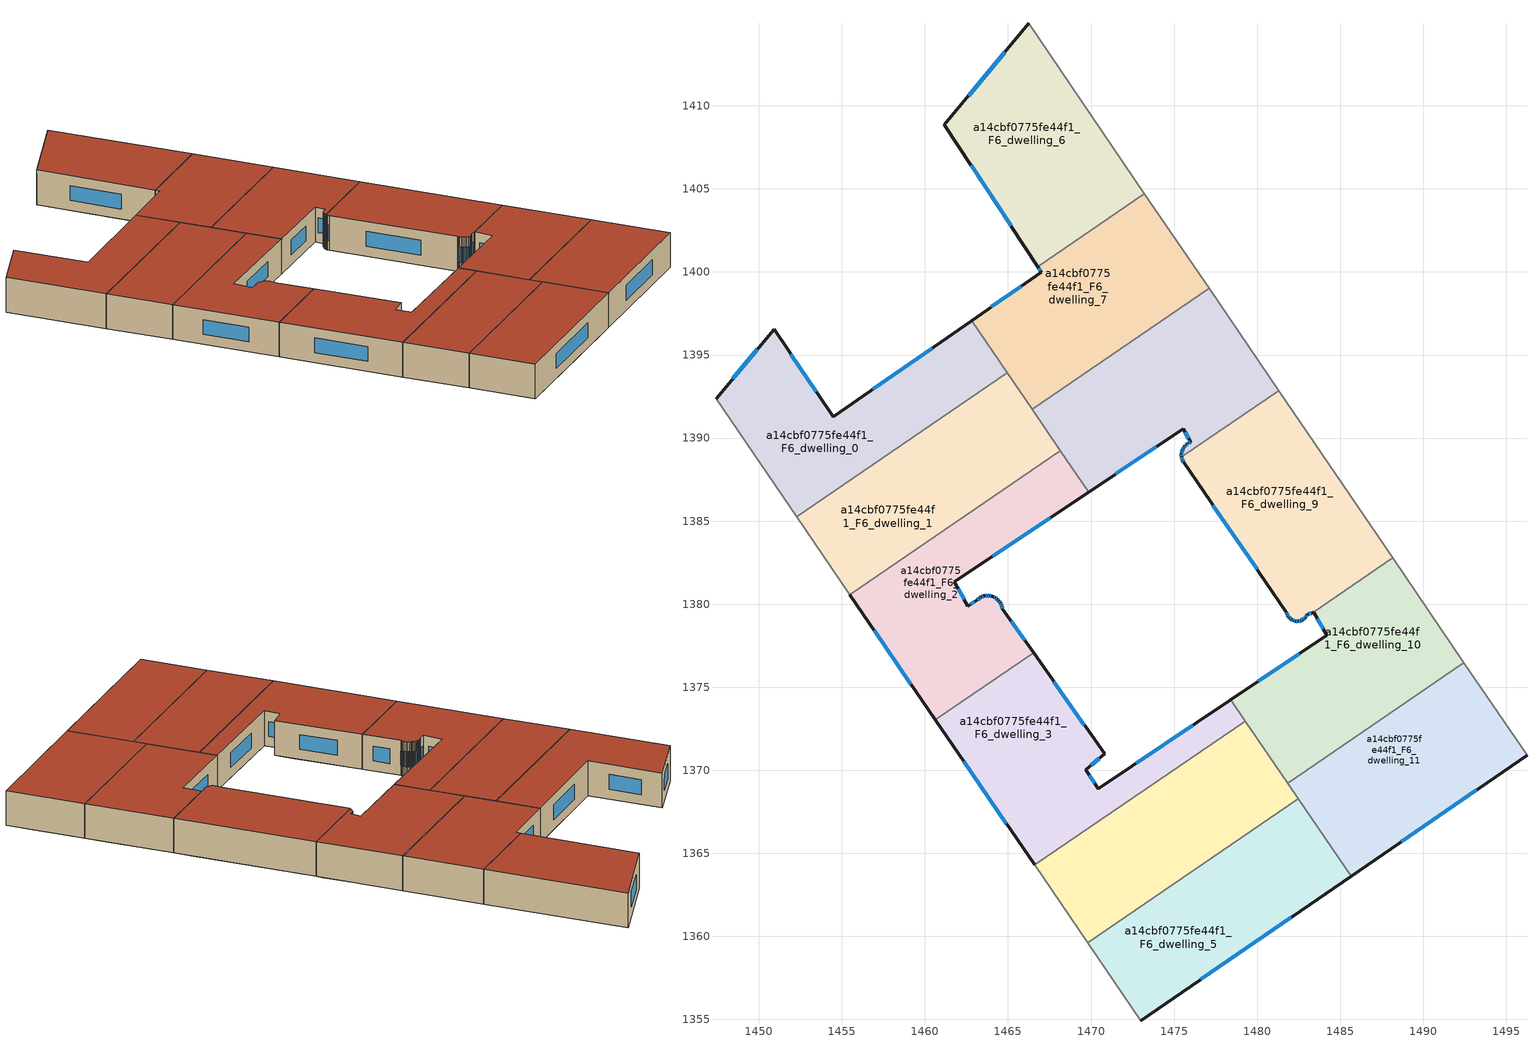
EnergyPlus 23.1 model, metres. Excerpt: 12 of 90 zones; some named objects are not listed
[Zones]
a14cbf0775fe44f1_F6_dwelling_0
 floor to a14cbf0775fe44f1_F5_dwelling_2 (EU_floor_Construction): 1460.62,1395.54 1462.75,1392.42 1452.27,1385.26 1447.42,1392.36 1450.92,1396.55 1454.49,1391.28 z18
 floor to a14cbf0775fe44f1_F5_dwelling_1 (EU_floor_Construction): 1462.8,1397.06 1464.95,1393.92 1462.75,1392.42 1460.62,1395.54 z18
 wall outside (EU_wall_Construction): 1462.8,1397.06 1454.49,1391.28 1450.92,1396.55 1447.42,1392.36 z18:21
 wall to a14cbf0775fe44f1_F6_dwelling_1 (EU_wall_Construction): 1452.27,1385.26 1464.95,1393.92 z18:21
 wall adiabatic (EU_wall_Construction): 1447.42,1392.36 1452.27,1385.26 z18:21
 wall to a14cbf0775fe44f1_F6_dwelling_7 (EU_wall_Construction): 1464.95,1393.92 1462.8,1397.06 z18:21
 window (EU_Window_Construction): 1449.92,1395.35 1448.42,1393.56 / 1453.47,1392.79 1451.94,1395.05 / 1460.43,1395.41 1456.86,1392.93 z18.86:20.14
 roof outside (EU_roof_Construction): 1464.95,1393.92 1462.8,1397.06 1454.49,1391.28 1450.92,1396.55 1447.42,1392.36 1452.27,1385.26 z21
a14cbf0775fe44f1_F6_dwelling_1
 floor to a14cbf0775fe44f1_F5_dwelling_5 (EU_floor_Construction): 1460.06,1389.97 1462.97,1385.71 1455.47,1380.58 1452.56,1384.84 z18
 floor to a14cbf0775fe44f1_F5_dwelling_2 (EU_floor_Construction): 1462.75,1392.42 1463.03,1392 1452.56,1384.84 1452.27,1385.26 z18
 floor to a14cbf0775fe44f1_F5_dwelling_4 (EU_floor_Construction): 1464.22,1392.82 1467.13,1388.55 1462.97,1385.71 1460.06,1389.97 z18
 floor to a14cbf0775fe44f1_F5_dwelling_1 (EU_floor_Construction): 1464.95,1393.92 1465.23,1393.51 1463.03,1392 1462.75,1392.42 z18
 floor to a14cbf0775fe44f1_F5_dwelling_3 (EU_floor_Construction): 1465.23,1393.51 1468.14,1389.24 1467.13,1388.55 1464.22,1392.82 z18
 wall to a14cbf0775fe44f1_F6_dwelling_2 (EU_wall_Construction): 1455.47,1380.58 1468.15,1389.25 z18:21
 wall adiabatic (EU_wall_Construction): 1452.27,1385.26 1455.47,1380.58 z18:21
 wall to a14cbf0775fe44f1_F6_dwelling_8 (EU_wall_Construction): 1468.15,1389.25 1466.45,1391.73 z18:21
 wall to a14cbf0775fe44f1_F6_dwelling_7 (EU_wall_Construction): 1466.45,1391.73 1464.95,1393.92 z18:21
 roof outside (EU_roof_Construction): 1468.15,1389.25 1464.95,1393.92 1452.27,1385.26 1455.47,1380.58 z21
a14cbf0775fe44f1_F6_dwelling_10
 floor to a14cbf0775fe44f1_F5_dwelling_8 (EU_floor_Construction): 1488.15,1382.78 1491.45,1377.93 1480.84,1370.67 1478.4,1374.24 1484.2,1378.13 1483.39,1379.52 1483.34,1379.5 z18
 floor to a14cbf0775fe44f1_F5_dwelling_10 (EU_floor_Construction): 1491.45,1377.93 1492.44,1376.48 1481.83,1369.22 1480.84,1370.67 z18
 wall outside (EU_wall_Construction): 1483.34,1379.5 1483.39,1379.52 1484.2,1378.13 1478.4,1374.24 z18:21
 wall adiabatic (EU_wall_Construction): 1492.44,1376.48 1488.15,1382.78 z18:21
 wall to a14cbf0775fe44f1_F6_dwelling_11 (EU_wall_Construction): 1481.83,1369.22 1492.44,1376.48 z18:21
 wall to a14cbf0775fe44f1_F6_dwelling_9 (EU_wall_Construction): 1488.15,1382.78 1483.34,1379.5 z18:21
 wall to a14cbf0775fe44f1_F6_dwelling_4 (EU_wall_Construction): 1479.27,1372.97 1481.83,1369.22 z18:21
 wall to a14cbf0775fe44f1_F6_dwelling_3 (EU_wall_Construction): 1478.4,1374.24 1479.27,1372.97 z18:21
 window (EU_Window_Construction): 1482.54,1377.02 1480.06,1375.35 / 1483.62,1379.12 1483.97,1378.53 z18.86:20.14
 roof outside (EU_roof_Construction): 1492.44,1376.48 1488.15,1382.78 1483.34,1379.5 1483.39,1379.52 1484.2,1378.13 1478.4,1374.24 1481.83,1369.22 z21
a14cbf0775fe44f1_F6_dwelling_11
 floor to a14cbf0775fe44f1_F5_dwelling_10 (EU_floor_Construction): 1492.44,1376.48 1494.66,1373.22 1484.05,1365.97 1481.83,1369.22 z18
 floor to a14cbf0775fe44f1_F5_dwelling_11 (EU_floor_Construction): 1494.66,1373.22 1496.24,1370.89 1485.65,1363.63 1484.05,1365.97 z18
 wall outside (EU_wall_Construction): 1485.66,1363.62 1496.24,1370.89 z18:21
 wall adiabatic (EU_wall_Construction): 1496.24,1370.89 1492.44,1376.48 z18:21
 wall to a14cbf0775fe44f1_F6_dwelling_5 (EU_wall_Construction): 1482.47,1368.29 1485.66,1363.62 z18:21
 wall to a14cbf0775fe44f1_F6_dwelling_4 (EU_wall_Construction): 1481.83,1369.23 1482.47,1368.29 z18:21
 window (EU_Window_Construction): 1488.68,1365.7 1493.22,1368.82 z18.86:20.14
 roof outside (EU_roof_Construction): 1496.24,1370.89 1492.44,1376.48 1481.83,1369.22 1485.66,1363.62 z21
a14cbf0775fe44f1_F6_dwelling_2
 floor to a14cbf0775fe44f1_F5_dwelling_7 (EU_floor_Construction): 1464.63,1379.85 1464.66,1379.73 1466.54,1377.07 1460.63,1373.03 1458,1376.89 1462.47,1380.09 1462.59,1379.88 1463.13,1380.25 1463.27,1380.36 1463.42,1380.44 1463.55,1380.49 1463.62,1380.5 1463.75,1380.52 1463.89,1380.51 1463.99,1380.49 1464.04,1380.47 1464.13,1380.44 1464.24,1380.39 1464.37,1380.29 1464.45,1380.21 1464.54,1380.08 1464.6,1379.95 z18
 floor to a14cbf0775fe44f1_F5_dwelling_5 (EU_floor_Construction): 1462.97,1385.71 1464.64,1383.27 1461.77,1381.36 1462.47,1380.09 1458,1376.89 1455.47,1380.58 z18
 floor to a14cbf0775fe44f1_F5_dwelling_4 (EU_floor_Construction): 1468.44,1388.82 1469.85,1386.75 1464.64,1383.27 1462.97,1385.71 1467.13,1388.55 1467.43,1388.12 z18
 floor to a14cbf0775fe44f1_F5_dwelling_3 (EU_floor_Construction): 1468.14,1389.24 1468.44,1388.82 1467.43,1388.12 1467.13,1388.55 z18
 wall outside (EU_wall_Construction): 1466.54,1377.07 1464.66,1379.73 1464.63,1379.85 1464.6,1379.95 1464.54,1380.08 1464.45,1380.21 1464.37,1380.29 1464.24,1380.39 1464.13,1380.44 1464.04,1380.47 1463.99,1380.49 1463.89,1380.51 1463.75,1380.52 1463.62,1380.5 1463.55,1380.49 1463.42,1380.44 1463.27,1380.36 1463.13,1380.25 1462.59,1379.88 1461.77,1381.36 1469.85,1386.75 / 1455.47,1380.58 1460.63,1373.03 z18:21
 wall to a14cbf0775fe44f1_F6_dwelling_3 (EU_wall_Construction): 1460.63,1373.03 1466.54,1377.07 z18:21
 wall to a14cbf0775fe44f1_F6_dwelling_8 (EU_wall_Construction): 1469.85,1386.75 1468.15,1389.24 z18:21
 window (EU_Window_Construction): 1462.98,1380.14 1462.75,1379.98 / 1463.23,1380.33 1463.17,1380.28 / 1463.37,1380.42 1463.31,1380.39 / 1463.51,1380.48 1463.45,1380.46 / 1463.71,1380.51 1463.66,1380.51 / 1463.85,1380.51 1463.79,1380.52 / 1463.96,1380.5 1463.92,1380.5 / 1464.21,1380.4 1464.16,1380.43 / 1464.33,1380.32 1464.27,1380.36 / 1464.42,1380.24 1464.39,1380.27 / 1464.51,1380.12 1464.47,1380.17 / 1464.58,1379.99 1464.56,1380.04 / 1464.62,1379.88 1464.61,1379.92 / 1464.65,1379.77 1464.64,1379.82 / 1466,1377.83 1465.19,1378.97 / 1456.95,1378.43 1459.16,1375.19 / 1464.08,1382.9 1467.54,1385.21 / 1462.36,1380.3 1462.01,1380.93 z18.86:20.14
 roof outside (EU_roof_Construction): 1466.54,1377.07 1464.66,1379.73 1464.63,1379.85 1464.6,1379.95 1464.54,1380.08 1464.45,1380.21 1464.37,1380.29 1464.24,1380.39 1464.13,1380.44 1464.04,1380.47 1463.99,1380.49 1463.89,1380.51 1463.75,1380.52 1463.62,1380.5 1463.55,1380.49 1463.42,1380.44 1463.27,1380.36 1463.13,1380.25 1462.59,1379.88 1461.77,1381.36 1469.85,1386.75 1468.15,1389.25 1455.47,1380.58 1460.63,1373.03 z21
a14cbf0775fe44f1_F6_dwelling_3
 floor to a14cbf0775fe44f1_F5_dwelling_9 (EU_floor_Construction): 1477.29,1373.49 1478.17,1372.21 1466.6,1364.3 1464.05,1368.04 1470.02,1372.12 1470.83,1370.99 1469.69,1370.03 1470.44,1368.89 z18
 floor to a14cbf0775fe44f1_F5_dwelling_8 (EU_floor_Construction): 1478.4,1374.24 1479.27,1372.97 1478.17,1372.21 1477.29,1373.49 z18
 floor to a14cbf0775fe44f1_F5_dwelling_7 (EU_floor_Construction): 1466.54,1377.07 1470.02,1372.12 1464.05,1368.04 1460.63,1373.03 z18
 wall outside (EU_wall_Construction): 1478.4,1374.24 1470.44,1368.89 1469.69,1370.03 1470.83,1370.99 1466.54,1377.07 / 1460.63,1373.03 1466.6,1364.3 z18:21
 wall to a14cbf0775fe44f1_F6_dwelling_4 (EU_wall_Construction): 1466.6,1364.3 1479.27,1372.97 z18:21
 window (EU_Window_Construction): 1476.13,1372.71 1472.71,1370.42 / 1462.34,1370.54 1464.89,1366.8 / 1469.6,1372.72 1467.76,1375.33 / 1470.01,1370.3 1470.5,1370.71 / 1470.22,1369.22 1469.9,1369.7 z18.86:20.14
 roof outside (EU_roof_Construction): 1479.27,1372.97 1478.4,1374.24 1470.44,1368.89 1469.69,1370.03 1470.83,1370.99 1466.54,1377.07 1460.63,1373.03 1466.6,1364.3 z21
a14cbf0775fe44f1_F6_dwelling_4
 floor to a14cbf0775fe44f1_F5_dwelling_9 (EU_floor_Construction): 1478.17,1372.21 1479.73,1369.92 1468.16,1362.01 1466.6,1364.3 z18
 floor to a14cbf0775fe44f1_F5_dwelling_11 (EU_floor_Construction): 1479.81,1369.97 1481.44,1367.58 1477.54,1364.92 1475.91,1367.3 z18
 floor to a14cbf0775fe44f1_F5_dwelling_8 (EU_floor_Construction): 1479.27,1372.97 1480.84,1370.67 1479.73,1369.92 1478.17,1372.21 z18
 floor to a14cbf0775fe44f1_F5_dwelling_12 (EU_floor_Construction): 1475.91,1367.3 1477.54,1364.92 1469.79,1359.63 1468.16,1362.01 z18
 floor to a14cbf0775fe44f1_F5_dwelling_10 (EU_floor_Construction): 1480.84,1370.67 1482.47,1368.29 1481.44,1367.58 1479.81,1369.97 z18
 wall to a14cbf0775fe44f1_F6_dwelling_5 (EU_wall_Construction): 1469.79,1359.63 1482.47,1368.29 z18:21
 wall adiabatic (EU_wall_Construction): 1466.6,1364.3 1469.79,1359.63 z18:21
 roof outside (EU_roof_Construction): 1482.47,1368.29 1479.27,1372.97 1466.6,1364.3 1469.79,1359.63 z21
a14cbf0775fe44f1_F6_dwelling_5
 floor to a14cbf0775fe44f1_F5_dwelling_11 (EU_floor_Construction): 1484.05,1365.97 1485.65,1363.63 1480.73,1360.24 1477.54,1364.92 1481.44,1367.58 1483.02,1365.27 z18
 floor to a14cbf0775fe44f1_F5_dwelling_12 (EU_floor_Construction): 1477.54,1364.92 1480.73,1360.24 1473,1354.94 1469.79,1359.63 z18
 floor to a14cbf0775fe44f1_F5_dwelling_10 (EU_floor_Construction): 1482.47,1368.29 1484.05,1365.97 1483.02,1365.27 1481.44,1367.58 z18
 wall outside (EU_wall_Construction): 1473,1354.94 1485.66,1363.62 z18:21
 wall adiabatic (EU_wall_Construction): 1469.79,1359.63 1473,1354.94 z18:21
 window (EU_Window_Construction): 1476.62,1357.42 1482.04,1361.14 z18.86:20.14
 roof outside (EU_roof_Construction): 1485.66,1363.62 1482.47,1368.29 1469.79,1359.63 1473,1354.94 z21
a14cbf0775fe44f1_F6_dwelling_6
 floor to a14cbf0775fe44f1_F5_dwelling_0 (EU_floor_Construction): 1466.24,1414.96 1472.3,1406.06 1465.9,1401.68 1461.17,1408.87 z18
 floor to a14cbf0775fe44f1_F5_dwelling_1 (EU_floor_Construction): 1472.3,1406.06 1473.21,1404.72 1466.78,1400.33 1465.9,1401.68 z18
 wall outside (EU_wall_Construction): 1466.24,1414.96 1461.17,1408.87 1466.78,1400.33 z18:21
 wall to a14cbf0775fe44f1_F6_dwelling_7 (EU_wall_Construction): 1466.78,1400.33 1473.21,1404.72 z18:21
 wall adiabatic (EU_wall_Construction): 1473.21,1404.72 1466.24,1414.96 z18:21
 window (EU_Window_Construction): 1462.78,1406.43 1465.18,1402.77 / 1464.8,1413.22 1462.62,1410.61 z18.86:20.14
 roof outside (EU_roof_Construction): 1473.21,1404.72 1466.24,1414.96 1461.17,1408.87 1466.78,1400.33 z21
a14cbf0775fe44f1_F6_dwelling_7
 floor to a14cbf0775fe44f1_F5_dwelling_1 (EU_floor_Construction): 1473.21,1404.72 1475.89,1400.79 1465.23,1393.51 1462.8,1397.06 1467.01,1399.98 1466.78,1400.33 z18
 floor adiabatic (EU_floor_Construction): 1475.89,1400.79 1477.1,1399.01 1466.45,1391.73 1465.23,1393.51 z18
 wall outside (EU_wall_Construction): 1466.78,1400.33 1467.01,1399.98 1462.8,1397.06 z18:21
 wall to a14cbf0775fe44f1_F6_dwelling_8 (EU_wall_Construction): 1466.45,1391.73 1477.1,1399.01 z18:21
 wall adiabatic (EU_wall_Construction): 1477.1,1399.01 1473.21,1404.72 z18:21
 window (EU_Window_Construction): 1465.81,1399.15 1464.01,1397.89 / 1466.85,1400.23 1466.95,1400.08 z18.86:20.14
 roof outside (EU_roof_Construction): 1477.1,1399.01 1473.21,1404.72 1466.78,1400.33 1467.01,1399.98 1462.8,1397.06 1466.45,1391.73 z21
a14cbf0775fe44f1_F6_dwelling_8
 floor to a14cbf0775fe44f1_F5_dwelling_4 (EU_floor_Construction): 1479.09,1396.09 1480.97,1393.32 1475.93,1389.88 1475.56,1390.57 1469.85,1386.75 1468.44,1388.82 z18
 floor to a14cbf0775fe44f1_F5_dwelling_6 (EU_floor_Construction): 1480.97,1393.32 1481.29,1392.86 1475.45,1388.87 1475.44,1388.91 1475.44,1389.04 1475.46,1389.16 1475.49,1389.26 1475.55,1389.39 1475.61,1389.47 1475.69,1389.57 1475.79,1389.66 1475.89,1389.72 1475.99,1389.76 1475.93,1389.88 z18
 floor to a14cbf0775fe44f1_F5_dwelling_3 (EU_floor_Construction): 1477.1,1399.01 1479.09,1396.09 1468.44,1388.82 1466.45,1391.73 z18
 wall outside (EU_wall_Construction): 1469.85,1386.75 1475.56,1390.57 1475.99,1389.76 1475.89,1389.72 1475.79,1389.66 1475.69,1389.57 1475.61,1389.47 1475.55,1389.39 1475.49,1389.26 1475.46,1389.16 1475.44,1389.04 1475.44,1388.91 1475.45,1388.87 z18:21
 wall adiabatic (EU_wall_Construction): 1481.29,1392.86 1477.1,1399.01 z18:21
 wall to a14cbf0775fe44f1_F6_dwelling_9 (EU_wall_Construction): 1475.45,1388.87 1481.29,1392.86 z18:21
 window (EU_Window_Construction): 1475.44,1389 1475.44,1388.95 / 1475.45,1389.13 1475.45,1389.07 / 1475.48,1389.23 1475.47,1389.19 / 1475.53,1389.35 1475.51,1389.3 / 1475.59,1389.45 1475.57,1389.41 / 1475.67,1389.54 1475.63,1389.5 / 1475.76,1389.63 1475.72,1389.6 / 1475.86,1389.7 1475.82,1389.67 / 1475.96,1389.75 1475.92,1389.73 / 1475.68,1390.34 1475.87,1389.99 / 1471.48,1387.84 1473.93,1389.48 z18.86:20.14
 roof outside (EU_roof_Construction): 1475.99,1389.76 1475.89,1389.72 1475.79,1389.66 1475.69,1389.57 1475.61,1389.47 1475.55,1389.39 1475.49,1389.26 1475.46,1389.16 1475.44,1389.04 1475.44,1388.91 1475.45,1388.87 1481.29,1392.86 1477.1,1399.01 1466.45,1391.73 1469.85,1386.75 1475.56,1390.57 z21
a14cbf0775fe44f1_F6_dwelling_9
 floor to a14cbf0775fe44f1_F5_dwelling_6 (EU_floor_Construction): 1481.29,1392.86 1487.35,1383.96 1481.47,1379.95 1475.57,1388.53 1475.49,1388.67 1475.47,1388.77 1475.45,1388.87 z18
 floor to a14cbf0775fe44f1_F5_dwelling_8 (EU_floor_Construction): 1487.35,1383.96 1488.15,1382.78 1483.34,1379.5 1483.01,1379.38 1482.95,1379.26 1482.89,1379.19 1482.87,1379.17 1482.75,1379.08 1482.63,1379.01 1482.47,1378.97 1482.29,1378.99 1482.16,1379.02 1482.04,1379.08 1481.94,1379.17 1481.85,1379.29 1481.8,1379.4 1481.76,1379.51 1481.47,1379.95 z18
 wall outside (EU_wall_Construction): 1475.45,1388.87 1475.47,1388.77 1475.49,1388.67 1475.57,1388.53 1481.76,1379.51 1481.8,1379.4 1481.85,1379.29 1481.94,1379.17 1482.04,1379.08 1482.16,1379.02 1482.29,1378.99 1482.47,1378.97 1482.63,1379.01 1482.75,1379.08 1482.87,1379.17 1482.89,1379.19 1482.95,1379.26 1483.01,1379.38 1483.34,1379.5 z18:21
 wall adiabatic (EU_wall_Construction): 1488.15,1382.78 1481.29,1392.86 z18:21
 window (EU_Window_Construction): 1482.34,1378.98 1482.42,1378.98 / 1482.2,1379.01 1482.25,1379 / 1482.08,1379.07 1482.12,1379.04 / 1481.97,1379.15 1482.01,1379.11 / 1481.87,1379.25 1481.91,1379.21 / 1481.81,1379.37 1481.83,1379.32 / 1481.77,1379.48 1481.79,1379.43 / 1477.34,1385.95 1479.99,1382.09 / 1475.52,1388.63 1475.55,1388.57 / 1475.48,1388.74 1475.49,1388.7 / 1475.45,1388.84 1475.46,1388.8 / 1483.1,1379.41 1483.25,1379.46 / 1482.97,1379.3 1482.99,1379.35 / 1482.91,1379.21 1482.94,1379.24 / 1482.79,1379.1 1482.84,1379.14 / 1482.66,1379.03 1482.72,1379.06 / 1482.51,1378.98 1482.58,1379 z18.86:20.14
 roof outside (EU_roof_Construction): 1488.15,1382.78 1481.29,1392.86 1475.45,1388.87 1475.47,1388.77 1475.49,1388.67 1475.57,1388.53 1481.76,1379.51 1481.8,1379.4 1481.85,1379.29 1481.94,1379.17 1482.04,1379.08 1482.16,1379.02 1482.29,1378.99 1482.47,1378.97 1482.63,1379.01 1482.75,1379.08 1482.87,1379.17 1482.89,1379.19 1482.95,1379.26 1483.01,1379.38 1483.34,1379.5 z21
[Building]
EU S2 Campaign: North Axis=0; Terrain=City; Solar Distribution=FullExterior
[Site:Location]
Helsinki-Vantaa.AP: Latitude=60.317; Longitude=24.963; Time Zone=2; Elevation=54.6
[SizingPeriod:WeatherFileDays]
AnnualSizingPeriod: Begin Month=1; Begin Day of Month=1; End Month=12; End Day of Month=31; Day of Week for Start Day=Monday; Use Weather File Daylight Saving Period=No; Use Weather File Rain and Snow Indicators=No
[MATERIAL]
EU_InternalMass_Material: Roughness=MediumRough; Thickness=0.1; Conductivity=1; Density=1800; Specific Heat=900; Thermal Absorptance=0.9; Solar Absorptance=0.7; Visible Absorptance=0.7
[MATERIAL:NOMASS] Roughness=MediumRough; Thermal Absorptance=0.9; Solar Absorptance=0.7; Visible Absorptance=0.7
Name | Thermal Resistance
EU_wall_NoMass | 1.10183
EU_roof_NoMass; EU_floor_NoMass | 1.70606
[WINDOWMATERIAL:SIMPLEGLAZINGSYSTEM]
EU_Window_SimpleGlazing: UFactor=3.11035; Solar Heat Gain Coefficient=0.8; Visible Transmittance=0.8
[CONSTRUCTION]
EU_wall_Construction: EU_wall_NoMass
EU_roof_Construction: EU_roof_NoMass
EU_floor_Construction: EU_floor_NoMass
EU_Window_Construction: EU_Window_SimpleGlazing
EU_InternalMass_Construction: EU_InternalMass_Material
[ZONE] Type=1; Multiplier=1; Ceiling Height=autocalculate; Floor Area=autocalculate; Part of Total Floor Area=Yes
Name | Volume
a14cbf0775fe44f1_F6_dwelling_0 | 260.88
a14cbf0775fe44f1_F6_dwelling_1 | 260.906
a14cbf0775fe44f1_F6_dwelling_10 | 260.867
a14cbf0775fe44f1_F6_dwelling_11 | 260.918
a14cbf0775fe44f1_F6_dwelling_2 | 260.922
a14cbf0775fe44f1_F6_dwelling_3 | 260.888
a14cbf0775fe44f1_F6_dwelling_4 | 260.93
a14cbf0775fe44f1_F6_dwelling_5; a14cbf0775fe44f1_F6_dwelling_6 | 260.895
a14cbf0775fe44f1_F6_dwelling_7 | 260.882
a14cbf0775fe44f1_F6_dwelling_8 | 260.905
a14cbf0775fe44f1_F6_dwelling_9 | 260.902
[INTERNALMASS] Construction=EU_InternalMass_Construction
Name | Zone or ZoneList | Surface Area
a14cbf0775fe44f1_F6_dwelling_0_EU_InternalMass | a14cbf0775fe44f1_F6_dwelling_0 | 86.9595
a14cbf0775fe44f1_F6_dwelling_1_EU_InternalMass | a14cbf0775fe44f1_F6_dwelling_1 | 86.9687
a14cbf0775fe44f1_F6_dwelling_2_EU_InternalMass | a14cbf0775fe44f1_F6_dwelling_2 | 86.973
a14cbf0775fe44f1_F6_dwelling_3_EU_InternalMass | a14cbf0775fe44f1_F6_dwelling_3 | 86.9625
a14cbf0775fe44f1_F6_dwelling_4_EU_InternalMass | a14cbf0775fe44f1_F6_dwelling_4 | 86.9766
a14cbf0775fe44f1_F6_dwelling_5_EU_InternalMass | a14cbf0775fe44f1_F6_dwelling_5 | 86.9647
a14cbf0775fe44f1_F6_dwelling_6_EU_InternalMass | a14cbf0775fe44f1_F6_dwelling_6 | 86.9649
a14cbf0775fe44f1_F6_dwelling_7_EU_InternalMass | a14cbf0775fe44f1_F6_dwelling_7 | 86.9608
a14cbf0775fe44f1_F6_dwelling_8_EU_InternalMass | a14cbf0775fe44f1_F6_dwelling_8 | 86.9679
a14cbf0775fe44f1_F6_dwelling_9_EU_InternalMass | a14cbf0775fe44f1_F6_dwelling_9 | 86.9672
a14cbf0775fe44f1_F6_dwelling_10_EU_InternalMass | a14cbf0775fe44f1_F6_dwelling_10 | 86.9552
a14cbf0775fe44f1_F6_dwelling_11_EU_InternalMass | a14cbf0775fe44f1_F6_dwelling_11 | 86.9725
[OTHEREQUIPMENT] Fuel Type=Electricity; Design Level Calculation Method=Watts/Area; Power per Zone Floor Area=1; Fraction Latent=0; Fraction Radiant=0; Fraction Lost=0; Carbon Dioxide Generation Rate=0; EndUse Subcategory=EU_Step8_InternalGains
Name | Zone or ZoneList or Space or SpaceList | Schedule
EU_Step8_InternalGain_a14cbf0775fe44f1_F6_dwelling_0_f000 | a14cbf0775fe44f1_F6_dwelling_0 | EU_Step8_GainSchedule_a14cbf0775fe44f1_F6_dwelling_0_f000
EU_Step8_InternalGain_a14cbf0775fe44f1_F6_dwelling_1_f000 | a14cbf0775fe44f1_F6_dwelling_1 | EU_Step8_GainSchedule_a14cbf0775fe44f1_F6_dwelling_1_f000
EU_Step8_InternalGain_a14cbf0775fe44f1_F6_dwelling_2_f000 | a14cbf0775fe44f1_F6_dwelling_2 | EU_Step8_GainSchedule_a14cbf0775fe44f1_F6_dwelling_2_f000
EU_Step8_InternalGain_a14cbf0775fe44f1_F6_dwelling_3_f000 | a14cbf0775fe44f1_F6_dwelling_3 | EU_Step8_GainSchedule_a14cbf0775fe44f1_F6_dwelling_3_f000
EU_Step8_InternalGain_a14cbf0775fe44f1_F6_dwelling_4_f000 | a14cbf0775fe44f1_F6_dwelling_4 | EU_Step8_GainSchedule_a14cbf0775fe44f1_F6_dwelling_4_f000
EU_Step8_InternalGain_a14cbf0775fe44f1_F6_dwelling_5_f000 | a14cbf0775fe44f1_F6_dwelling_5 | EU_Step8_GainSchedule_a14cbf0775fe44f1_F6_dwelling_5_f000
EU_Step8_InternalGain_a14cbf0775fe44f1_F6_dwelling_6_f000 | a14cbf0775fe44f1_F6_dwelling_6 | EU_Step8_GainSchedule_a14cbf0775fe44f1_F6_dwelling_6_f000
EU_Step8_InternalGain_a14cbf0775fe44f1_F6_dwelling_7_f000 | a14cbf0775fe44f1_F6_dwelling_7 | EU_Step8_GainSchedule_a14cbf0775fe44f1_F6_dwelling_7_f000
EU_Step8_InternalGain_a14cbf0775fe44f1_F6_dwelling_8_f000 | a14cbf0775fe44f1_F6_dwelling_8 | EU_Step8_GainSchedule_a14cbf0775fe44f1_F6_dwelling_8_f000
EU_Step8_InternalGain_a14cbf0775fe44f1_F6_dwelling_9_f000 | a14cbf0775fe44f1_F6_dwelling_9 | EU_Step8_GainSchedule_a14cbf0775fe44f1_F6_dwelling_9_f000
EU_Step8_InternalGain_a14cbf0775fe44f1_F6_dwelling_10_f000 | a14cbf0775fe44f1_F6_dwelling_10 | EU_Step8_GainSchedule_a14cbf0775fe44f1_F6_dwelling_10_f000
EU_Step8_InternalGain_a14cbf0775fe44f1_F6_dwelling_11_f000 | a14cbf0775fe44f1_F6_dwelling_11 | EU_Step8_GainSchedule_a14cbf0775fe44f1_F6_dwelling_11_f000
[ZONEVENTILATION:DESIGNFLOWRATE] Schedule=EU_AlwaysOn; Design Flow Rate Calculation Method=AirChanges/Hour; Air Changes per Hour=0.756316; Ventilation Type=Natural; Fan Pressure Rise=0; Fan Total Efficiency=1; Constant Term Coefficient=1; Temperature Term Coefficient=0; Velocity Term Coefficient=0; Velocity Squared Term Coefficient=0; Minimum Indoor Temperature=-100; Maximum Indoor Temperature=100; Delta Temperature=-100; Minimum Outdoor Temperature=-100; Maximum Outdoor Temperature=100; Maximum Wind Speed=40
Name | Zone or ZoneList or Space or SpaceList
EU_ConstantAir_a14cbf0775fe44f1_F6_dwelling_0 | a14cbf0775fe44f1_F6_dwelling_0
EU_ConstantAir_a14cbf0775fe44f1_F6_dwelling_1 | a14cbf0775fe44f1_F6_dwelling_1
EU_ConstantAir_a14cbf0775fe44f1_F6_dwelling_2 | a14cbf0775fe44f1_F6_dwelling_2
EU_ConstantAir_a14cbf0775fe44f1_F6_dwelling_3 | a14cbf0775fe44f1_F6_dwelling_3
EU_ConstantAir_a14cbf0775fe44f1_F6_dwelling_4 | a14cbf0775fe44f1_F6_dwelling_4
EU_ConstantAir_a14cbf0775fe44f1_F6_dwelling_5 | a14cbf0775fe44f1_F6_dwelling_5
EU_ConstantAir_a14cbf0775fe44f1_F6_dwelling_6 | a14cbf0775fe44f1_F6_dwelling_6
EU_ConstantAir_a14cbf0775fe44f1_F6_dwelling_7 | a14cbf0775fe44f1_F6_dwelling_7
EU_ConstantAir_a14cbf0775fe44f1_F6_dwelling_8 | a14cbf0775fe44f1_F6_dwelling_8
EU_ConstantAir_a14cbf0775fe44f1_F6_dwelling_9 | a14cbf0775fe44f1_F6_dwelling_9
EU_ConstantAir_a14cbf0775fe44f1_F6_dwelling_10 | a14cbf0775fe44f1_F6_dwelling_10
EU_ConstantAir_a14cbf0775fe44f1_F6_dwelling_11 | a14cbf0775fe44f1_F6_dwelling_11
[HVACTEMPLATE:ZONE:IDEALLOADSAIRSYSTEM] System Availability Schedule=EU_AlwaysOn; Maximum Heating Supply Air Temperature=50; Minimum Cooling Supply Air Temperature=13; Maximum Heating Supply Air Humidity Ratio=0.0156; Minimum Cooling Supply Air Humidity Ratio=0.0077; Heating Limit=NoLimit; Cooling Limit=NoLimit; Heating Availability Schedule=EU_AlwaysOn; Cooling Availability Schedule=EU_CoolingOff; Dehumidification Control Type=ConstantSensibleHeatRatio; Cooling Sensible Heat Ratio=0.7; Dehumidification Setpoint=60; Humidification Control Type=None; Humidification Setpoint=30; Outdoor Air Method=None; Outdoor Air Flow Rate per Person=0.00944; Outdoor Air Flow Rate per Zone Floor Area=0; Outdoor Air Flow Rate per Zone=0; Demand Controlled Ventilation Type=None; Outdoor Air Economizer Type=NoEconomizer; Heat Recovery Type=None; Sensible Heat Recovery Effectiveness=0.7; Latent Heat Recovery Effectiveness=0.65
Name | Template Thermostat
a14cbf0775fe44f1_F6_dwelling_0 | EU_HeatOnly_a14cbf0775fe44f1_F6_dwelling_0
a14cbf0775fe44f1_F6_dwelling_1 | EU_HeatOnly_a14cbf0775fe44f1_F6_dwelling_1
a14cbf0775fe44f1_F6_dwelling_2 | EU_HeatOnly_a14cbf0775fe44f1_F6_dwelling_2
a14cbf0775fe44f1_F6_dwelling_3 | EU_HeatOnly_a14cbf0775fe44f1_F6_dwelling_3
a14cbf0775fe44f1_F6_dwelling_4 | EU_HeatOnly_a14cbf0775fe44f1_F6_dwelling_4
a14cbf0775fe44f1_F6_dwelling_5 | EU_HeatOnly_a14cbf0775fe44f1_F6_dwelling_5
a14cbf0775fe44f1_F6_dwelling_6 | EU_HeatOnly_a14cbf0775fe44f1_F6_dwelling_6
a14cbf0775fe44f1_F6_dwelling_7 | EU_HeatOnly_a14cbf0775fe44f1_F6_dwelling_7
a14cbf0775fe44f1_F6_dwelling_8 | EU_HeatOnly_a14cbf0775fe44f1_F6_dwelling_8
a14cbf0775fe44f1_F6_dwelling_9 | EU_HeatOnly_a14cbf0775fe44f1_F6_dwelling_9
a14cbf0775fe44f1_F6_dwelling_10 | EU_HeatOnly_a14cbf0775fe44f1_F6_dwelling_10
a14cbf0775fe44f1_F6_dwelling_11 | EU_HeatOnly_a14cbf0775fe44f1_F6_dwelling_11
[SIZING:ZONE] Zone Cooling Design Supply Air Temperature Input Method=SupplyAirTemperature; Zone Cooling Design Supply Air Temperature=13; Zone Heating Design Supply Air Temperature Input Method=SupplyAirTemperature; Zone Heating Design Supply Air Temperature=50; Zone Cooling Design Supply Air Humidity Ratio=0.008; Zone Heating Design Supply Air Humidity Ratio=0.008; Cooling Design Air Flow Method=DesignDay; Cooling Design Air Flow Rate=0; Cooling Minimum Air Flow per Zone Floor Area=0.000762; Cooling Minimum Air Flow=0; Cooling Minimum Air Flow Fraction=0.2; Heating Design Air Flow Method=DesignDay; Heating Design Air Flow Rate=0; Heating Maximum Air Flow per Zone Floor Area=0.002032; Heating Maximum Air Flow=0.141576; Heating Maximum Air Flow Fraction=0.3; Account for Dedicated Outdoor Air System=No; Dedicated Outdoor Air System Control Strategy=NeutralSupplyAir; Dedicated Outdoor Air Low Setpoint Temperature for Design=autosize; Dedicated Outdoor Air High Setpoint Temperature for Design=autosize; Zone Load Sizing Method=Sensible Load Only No Latent Load; Zone Latent Cooling Design Supply Air Humidity Ratio Input Method=HumidityRatioDifference; Zone Cooling Design Supply Air Humidity Ratio Difference=0.005; Zone Latent Heating Design Supply Air Humidity Ratio Input Method=HumidityRatioDifference; Zone Humidification Design Supply Air Humidity Ratio Difference=0.005
a14cbf0775fe44f1_F6_dwelling_0; a14cbf0775fe44f1_F6_dwelling_1; a14cbf0775fe44f1_F6_dwelling_2; a14cbf0775fe44f1_F6_dwelling_3; a14cbf0775fe44f1_F6_dwelling_4; a14cbf0775fe44f1_F6_dwelling_5; a14cbf0775fe44f1_F6_dwelling_6; a14cbf0775fe44f1_F6_dwelling_7; a14cbf0775fe44f1_F6_dwelling_8; a14cbf0775fe44f1_F6_dwelling_9; a14cbf0775fe44f1_F6_dwelling_10; a14cbf0775fe44f1_F6_dwelling_11
[SCHEDULE:CONSTANT]
Name | Hourly Value
EU_AlwaysOn | 1
EU_CoolingOff | 0
[SCHEDULE:FILE] Column Number=1; Rows to Skip at Top=0; Number of Hours of Data=8760; Column Separator=Comma; Interpolate to Timestep=No; Minutes per Item=60; Adjust Schedule for Daylight Savings=Yes
Name | File
EU_Step8_GainSchedule_a14cbf0775fe44f1_F6_dwelling_0_f000 | ../../schedules/a14cbf0775fe44f1/a14cbf0775fe44f1_F6_dwelling_0_f000_gain.csv
EU_Step8_GainSchedule_a14cbf0775fe44f1_F6_dwelling_1_f000 | ../../schedules/a14cbf0775fe44f1/a14cbf0775fe44f1_F6_dwelling_1_f000_gain.csv
EU_Step8_GainSchedule_a14cbf0775fe44f1_F6_dwelling_2_f000 | ../../schedules/a14cbf0775fe44f1/a14cbf0775fe44f1_F6_dwelling_2_f000_gain.csv
EU_Step8_GainSchedule_a14cbf0775fe44f1_F6_dwelling_3_f000 | ../../schedules/a14cbf0775fe44f1/a14cbf0775fe44f1_F6_dwelling_3_f000_gain.csv
EU_Step8_GainSchedule_a14cbf0775fe44f1_F6_dwelling_4_f000 | ../../schedules/a14cbf0775fe44f1/a14cbf0775fe44f1_F6_dwelling_4_f000_gain.csv
EU_Step8_GainSchedule_a14cbf0775fe44f1_F6_dwelling_5_f000 | ../../schedules/a14cbf0775fe44f1/a14cbf0775fe44f1_F6_dwelling_5_f000_gain.csv
EU_Step8_GainSchedule_a14cbf0775fe44f1_F6_dwelling_6_f000 | ../../schedules/a14cbf0775fe44f1/a14cbf0775fe44f1_F6_dwelling_6_f000_gain.csv
EU_Step8_GainSchedule_a14cbf0775fe44f1_F6_dwelling_7_f000 | ../../schedules/a14cbf0775fe44f1/a14cbf0775fe44f1_F6_dwelling_7_f000_gain.csv
EU_Step8_GainSchedule_a14cbf0775fe44f1_F6_dwelling_8_f000 | ../../schedules/a14cbf0775fe44f1/a14cbf0775fe44f1_F6_dwelling_8_f000_gain.csv
EU_Step8_GainSchedule_a14cbf0775fe44f1_F6_dwelling_9_f000 | ../../schedules/a14cbf0775fe44f1/a14cbf0775fe44f1_F6_dwelling_9_f000_gain.csv
EU_Step8_GainSchedule_a14cbf0775fe44f1_F6_dwelling_10_f000 | ../../schedules/a14cbf0775fe44f1/a14cbf0775fe44f1_F6_dwelling_10_f000_gain.csv
EU_Step8_GainSchedule_a14cbf0775fe44f1_F6_dwelling_11_f000 | ../../schedules/a14cbf0775fe44f1/a14cbf0775fe44f1_F6_dwelling_11_f000_gain.csv
